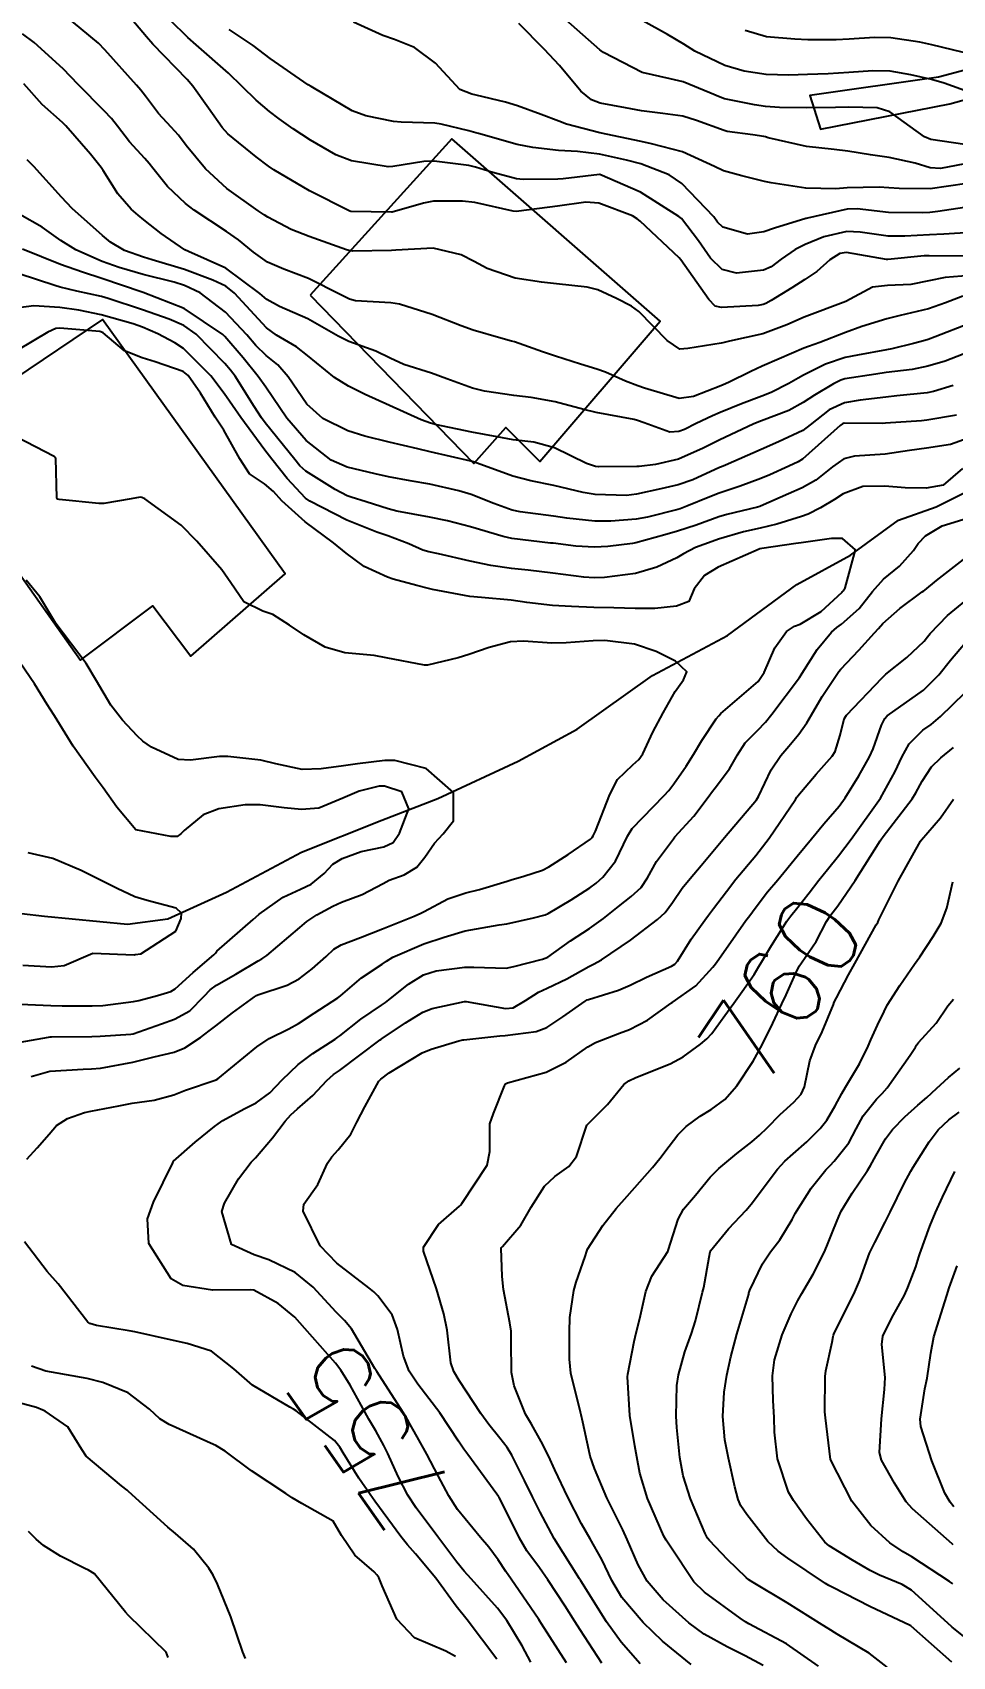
# Model space of a CAD drawing. Header units: metres. Extents: x 318500 to 325275, y 7408834 to 7428799.
# Drawn here: x 322217.8 to 322262.3, y 7422369.7 to 7422448.2 of the extents above; entities that cross this region are included whole.
import ezdxf
from ezdxf.enums import TextEntityAlignment as Align

# ---------------------------------------------------------------- set-up
doc = ezdxf.new("R2010")
doc.units = ezdxf.units.M
doc.header["$MEASUREMENT"] = 0
for name, color, linetype in [('Cotas', 45, 'Continuous'), ('Curvas de Nivel 1m', 11, 'Continuous'), ('Curvas de Nivel 5m', 15, 'Continuous'), ('Edificações', 30, 'Continuous'), ('Hidrografia', 140, 'Continuous'), ('Linha Férrea', 20, 'Continuous'), ('Vias Primárias', 230, 'Continuous'), ('Vias Secundárias', 230, 'Continuous')]:
    doc.layers.add(name, color=color, linetype=linetype)
doc.styles.add('Style-STANDARD', font='STANDARD.shx')

msp = doc.modelspace()

# ---------------------------------------------------------------- linework, layer by layer
at = {"layer": 'Curvas de Nivel 1m', "flags": 128}
for points, elevation in [([(322262.885, 7422437.383), (322261.144, 7422437.407), (322260.899, 7422437.397), (322259.141, 7422437.234), (322259.078, 7422437.234), (322257.145, 7422437.563), (322256.83, 7422437.519), (322256.339, 7422437.212), (322255.704, 7422436.649), (322255.125, 7422436.253), (322254.498, 7422435.857), (322253.506, 7422435.246), (322253.25, 7422435.107), (322253.108, 7422435.053), (322252.864, 7422435.01), (322251.106, 7422434.903), (322250.792, 7422434.97), (322250.482, 7422435.289), (322249.138, 7422437.205), (322249.047, 7422437.311), (322247.157, 7422439.08), (322247.023, 7422439.196), (322246.79, 7422439.336), (322245.169, 7422439.956), (322244.542, 7422439.997), (322243.166, 7422439.812), (322242.797, 7422439.762), (322241.162, 7422439.554), (322241.015, 7422439.56), (322239.168, 7422439.98), (322238.562, 7422440.054), (322237.169, 7422440.042), (322236.678, 7422439.957), (322235.16, 7422439.514), (322235.139, 7422439.512), (322233.16, 7422439.551), (322233.121, 7422439.56), (322231.175, 7422440.549), (322229.435, 7422441.566), (322229.192, 7422441.735), (322228.58, 7422442.198), (322227.215, 7422443.297), (322226.94, 7422443.603), (322226.289, 7422444.55), (322225.522, 7422445.617), (322225.245, 7422445.94), (322223.588, 7422447.645), (322223.275, 7422447.997), (322221.857, 7422449.672)], 763), ([(322263.161, 7422438.535), (322261.852, 7422438.447), (322261.159, 7422438.42), (322259.969, 7422438.351), (322259.158, 7422438.353), (322257.802, 7422438.549), (322257.161, 7422438.583), (322256.048, 7422438.326), (322255.151, 7422437.957), (322254.662, 7422437.718), (322253.981, 7422437.242), (322253.505, 7422436.876), (322253.132, 7422436.715), (322251.825, 7422436.574), (322251.132, 7422436.742), (322250.559, 7422437.289), (322249.98, 7422438.129), (322249.159, 7422439.202), (322249.039, 7422439.311), (322247.177, 7422440.477), (322245.208, 7422441.342), (322245.19, 7422441.343), (322243.437, 7422441.136), (322243.186, 7422441.119), (322241.496, 7422441.096), (322241.186, 7422441.126), (322240.042, 7422441.427), (322239.194, 7422441.691), (322238.872, 7422441.766), (322237.198, 7422441.981), (322236.692, 7422441.973), (322235.193, 7422441.723), (322234.971, 7422441.716), (322233.197, 7422441.993), (322232.441, 7422442.288), (322231.212, 7422443.001), (322230.371, 7422443.553), (322229.697, 7422444.035), (322229.228, 7422444.385), (322228.586, 7422444.932), (322227.911, 7422445.59), (322227.25, 7422446.24), (322225.681, 7422447.616), (322225.275, 7422447.97), (322223.574, 7422449.646)], 764), ([(322263.13, 7422436.452), (322261.91, 7422436.357), (322261.126, 7422436.198), (322260.261, 7422436.02), (322259.122, 7422435.962), (322258.405, 7422435.896), (322257.11, 7422435.2), (322255.102, 7422434.444), (322254.265, 7422434.072), (322253.094, 7422433.637), (322251.493, 7422433.274), (322251.165, 7422433.203), (322251.089, 7422433.188), (322249.47, 7422432.918), (322249.084, 7422432.895), (322248.475, 7422433.316), (322247.104, 7422434.717), (322246.745, 7422434.976), (322246.012, 7422435.346), (322245.116, 7422435.758), (322244.596, 7422435.887), (322243.12, 7422436.053), (322242.386, 7422436.126), (322241.124, 7422436.332), (322239.762, 7422436.799), (322239.135, 7422437.132), (322238.504, 7422437.446), (322237.143, 7422437.768), (322235.338, 7422437.683), (322235.142, 7422437.662), (322233.254, 7422437.632), (322233.141, 7422437.648), (322232.964, 7422437.699), (322231.148, 7422438.345), (322230.28, 7422438.682), (322229.157, 7422439.267), (322228.974, 7422439.389), (322228.683, 7422439.577), (322227.176, 7422440.663), (322226.142, 7422441.61), (322225.207, 7422442.748), (322224.828, 7422443.24), (322224.469, 7422443.631), (322223.87, 7422444.284), (322223.235, 7422445.123), (322223.005, 7422445.421), (322222.802, 7422445.657), (322221.265, 7422447.369), (322220.961, 7422447.683), (322219.291, 7422449.082)], 762), ([(322262.966, 7422440.902), (322261.185, 7422440.647), (322259.69, 7422440.66), (322259.185, 7422440.7), (322258.731, 7422440.723), (322257.185, 7422440.7), (322256.628, 7422440.652), (322255.185, 7422440.68), (322253.499, 7422440.935), (322253.186, 7422440.992), (322252.089, 7422441.267), (322251.378, 7422441.462), (322251.194, 7422441.52), (322250.759, 7422441.724), (322249.207, 7422442.432), (322247.717, 7422442.821), (322247.214, 7422442.93), (322245.22, 7422443.36), (322243.606, 7422443.767), (322243.225, 7422443.914), (322242.38, 7422444.247), (322241.232, 7422444.653), (322240.651, 7422444.836), (322239.237, 7422445.171), (322239.02, 7422445.224), (322238.444, 7422445.452), (322237.259, 7422446.715), (322236.252, 7422447.48), (322235.276, 7422447.859), (322234.72, 7422448.057), (322233.288, 7422448.709)], 766), ([(322263.202, 7422441.916), (322261.687, 7422441.632), (322261.198, 7422441.66), (322260.469, 7422441.889), (322259.205, 7422442.16), (322258.308, 7422442.285), (322257.209, 7422442.465), (322256.541, 7422442.541), (322255.212, 7422442.696), (322253.349, 7422443.117), (322253.219, 7422443.16), (322253.146, 7422443.178), (322252.62, 7422443.259), (322251.369, 7422443.425), (322251.222, 7422443.459), (322249.884, 7422443.957), (322249.228, 7422444.156), (322248.256, 7422444.293), (322247.231, 7422444.415), (322246.454, 7422444.563), (322245.234, 7422444.792), (322244.812, 7422444.943), (322244.301, 7422445.374), (322243.258, 7422446.611), (322242.518, 7422447.398), (322241.289, 7422448.647)], 767), ([(322262.87, 7422442.781), (322261.218, 7422443.032), (322260.923, 7422443.153), (322259.238, 7422444.363), (322258.629, 7422444.568), (322257.234, 7422444.587), (322256.607, 7422444.583), (322255.233, 7422444.569), (322253.905, 7422444.572), (322253.234, 7422444.628), (322252.689, 7422444.713), (322251.237, 7422445.005), (322251.027, 7422445.072), (322250.537, 7422445.291), (322249.248, 7422445.815), (322248.608, 7422445.958), (322247.254, 7422446.276), (322245.393, 7422447.233), (322245.269, 7422447.311), (322245.21, 7422447.361), (322243.295, 7422449.063)], 768), ([(322263.251, 7422445.257), (322261.864, 7422445.749), (322261.258, 7422445.932), (322260.256, 7422446.164), (322259.262, 7422446.335), (322258.426, 7422446.351), (322257.256, 7422446.264), (322256.26, 7422446.21), (322255.254, 7422446.173), (322254.355, 7422446.137), (322253.254, 7422446.169), (322252.187, 7422446.335), (322251.26, 7422446.61), (322249.812, 7422447.302), (322249.275, 7422447.635), (322248.486, 7422448.113), (322247.292, 7422448.768)], 769), ([(322262.78, 7422435.46), (322261.929, 7422435.138), (322261.107, 7422434.837), (322259.746, 7422434.521), (322259.102, 7422434.36), (322257.888, 7422433.979), (322257.095, 7422433.694), (322255.852, 7422433.219), (322255.299, 7422433.015), (322255.086, 7422432.935), (322253.888, 7422432.431), (322253.072, 7422432.064), (322252.513, 7422431.814), (322251.44, 7422431.274), (322251.177, 7422431.159), (322251.058, 7422431.115), (322249.749, 7422430.6), (322249.048, 7422430.507), (322247.372, 7422431.008), (322247.057, 7422431.124), (322246.462, 7422431.339), (322245.487, 7422431.774), (322245.066, 7422431.922), (322244.273, 7422432.163), (322243.072, 7422432.551), (322242.446, 7422432.762), (322241.078, 7422433.241), (322240.947, 7422433.28), (322240.418, 7422433.42), (322239.086, 7422433.809), (322238.508, 7422434.026), (322237.097, 7422434.575), (322235.524, 7422435.064), (322235.105, 7422435.134), (322233.386, 7422435.236), (322233.107, 7422435.304), (322232.677, 7422435.524), (322231.122, 7422436.315), (322229.924, 7422436.762), (322229.133, 7422437.095), (322228.455, 7422437.58), (322227.734, 7422438.18), (322227.15, 7422438.579), (322225.589, 7422439.616), (322225.165, 7422439.941), (322224.297, 7422440.754), (322223.588, 7422441.644), (322223.416, 7422441.87), (322223.197, 7422442.106), (322222.458, 7422442.911), (322221.874, 7422443.67), (322221.587, 7422444.038), (322221.227, 7422444.422), (322219.984, 7422445.693), (322219.251, 7422446.448), (322217.847, 7422447.721), (322217.276, 7422448.138)], 761), ([(322263.085, 7422432.754), (322261.91, 7422432.305), (322261.074, 7422432.062), (322260.315, 7422431.913), (322259.069, 7422431.755), (322258.562, 7422431.683), (322257.064, 7422431.448), (322256.875, 7422431.391), (322256.519, 7422431.208), (322255.599, 7422430.674), (322255.046, 7422430.305), (322254.354, 7422429.923), (322253.033, 7422429.427), (322252.903, 7422429.381), (322252.627, 7422429.256), (322251.022, 7422428.501), (322250.21, 7422428.096), (322249.013, 7422427.573), (322247.913, 7422427.316), (322247.121, 7422427.216), (322247.008, 7422427.211), (322245.172, 7422427.193), (322245.008, 7422427.215), (322244.571, 7422427.364), (322243.017, 7422428.125), (322242.02, 7422428.395), (322241.021, 7422428.511), (322240.243, 7422428.643), (322239.024, 7422428.874), (322237.243, 7422429.243), (322237.028, 7422429.304), (322236.576, 7422429.467), (322235.04, 7422430.161), (322233.854, 7422430.702), (322233.054, 7422431.098), (322232.38, 7422431.527), (322231.07, 7422432.579), (322230.531, 7422433.004), (322229.577, 7422433.563), (322229.085, 7422433.921), (322227.532, 7422435.594), (322227.115, 7422435.933), (322226.498, 7422436.228), (322225.127, 7422436.748), (322223.558, 7422437.219), (322223.135, 7422437.332), (322222.211, 7422437.664), (322221.536, 7422438.066), (322221.147, 7422438.385), (322219.692, 7422439.695), (322219.168, 7422440.243), (322217.831, 7422441.72), (322217.517, 7422442.047)], 759), ([(322262.31, 7422431.131), (322261.356, 7422430.845), (322261.055, 7422430.786), (322259.584, 7422430.633), (322259.051, 7422430.573), (322257.812, 7422430.425), (322257.046, 7422430.295), (322256.299, 7422429.953), (322255.395, 7422429.225), (322255.027, 7422428.962), (322253.856, 7422428.407), (322253.018, 7422428.039), (322251.291, 7422427.276), (322251.091, 7422427.197), (322251.008, 7422427.161), (322249.716, 7422426.576), (322248.995, 7422426.328), (322248.168, 7422426.137), (322246.988, 7422425.876), (322246.507, 7422425.817), (322244.987, 7422425.858), (322244.399, 7422425.955), (322242.994, 7422426.293), (322241.869, 7422426.524), (322241, 7422426.751), (322239.096, 7422427.439), (322239.034, 7422427.464), (322239.01, 7422427.468), (322238.974, 7422427.477), (322237.007, 7422427.928), (322236.407, 7422428.071), (322235.014, 7422428.397), (322233.848, 7422428.677), (322233.021, 7422428.941), (322231.813, 7422429.532), (322231.04, 7422430.233), (322230.142, 7422431.554), (322229.638, 7422432.133), (322229.07, 7422432.587), (322228.568, 7422433.071), (322228.132, 7422433.584), (322227.096, 7422434.677), (322225.871, 7422435.612), (322225.115, 7422435.971), (322224.614, 7422436.131), (322223.123, 7422436.505), (322221.954, 7422436.842), (322221.132, 7422437.126), (322219.856, 7422437.693), (322219.144, 7422438.145), (322218.228, 7422438.791), (322217.157, 7422439.403)], 758), ([(322262.464, 7422429.704), (322261.035, 7422429.451), (322260.767, 7422429.419), (322259.032, 7422429.305), (322258.903, 7422429.301), (322257.032, 7422429.314), (322256.945, 7422429.287), (322256.843, 7422429.203), (322255.013, 7422427.577), (322254.802, 7422427.442), (322254.357, 7422427.237), (322253.429, 7422426.821), (322253.001, 7422426.638), (322252, 7422426.26), (322250.99, 7422425.921), (322250.527, 7422425.744), (322249.424, 7422425.296), (322249.102, 7422425.175), (322248.978, 7422425.135), (322247.523, 7422424.771), (322246.97, 7422424.672), (322245.745, 7422424.572), (322244.968, 7422424.575), (322243.62, 7422424.724), (322242.972, 7422424.818), (322241.353, 7422425.025), (322240.975, 7422425.104), (322240.091, 7422425.423), (322238.986, 7422425.857), (322238.391, 7422426.041), (322236.989, 7422426.354), (322236.041, 7422426.525), (322234.992, 7422426.724), (322234.352, 7422426.858), (322232.997, 7422427.176), (322232.222, 7422427.528), (322231.014, 7422428.472), (322230.077, 7422429.554), (322229.052, 7422431.059), (322228.688, 7422431.576), (322227.958, 7422432.476), (322227.079, 7422433.503), (322226.979, 7422433.601), (322225.098, 7422434.851), (322223.123, 7422435.637), (322223.08, 7422435.65), (322221.119, 7422436.308), (322220.192, 7422436.621), (322219.129, 7422436.984), (322217.288, 7422437.728)], 757), ([(322263.025, 7422428.59), (322262.177, 7422428.288), (322261.02, 7422428.105), (322260.188, 7422427.989), (322259.016, 7422427.82), (322257.533, 7422427.71), (322257.014, 7422427.59), (322256.463, 7422427.208), (322255.658, 7422426.563), (322254.994, 7422426.178), (322254.339, 7422425.888), (322252.981, 7422425.292), (322252.951, 7422425.279), (322252.842, 7422425.252), (322251.353, 7422424.896), (322250.973, 7422424.784), (322249.87, 7422424.387), (322248.962, 7422424.085), (322248.356, 7422423.912), (322246.953, 7422423.527), (322246.787, 7422423.498), (322245.596, 7422423.35), (322244.949, 7422423.308), (322244.058, 7422423.369), (322242.952, 7422423.501), (322242.82, 7422423.514), (322240.955, 7422423.741), (322240.539, 7422423.834), (322238.963, 7422424.3), (322237.837, 7422424.582), (322236.969, 7422424.759), (322235.4, 7422425.057), (322234.975, 7422425.167), (322233.908, 7422425.506), (322233.191, 7422425.726), (322232.983, 7422425.803), (322232.413, 7422426.098), (322230.994, 7422426.983), (322230.701, 7422427.249), (322230.454, 7422427.548), (322229.026, 7422429.333), (322228.853, 7422429.573), (322228.495, 7422430.121), (322227.565, 7422431.592), (322227.347, 7422431.88), (322227.066, 7422432.197), (322225.678, 7422433.614), (322225.086, 7422434.04), (322224.375, 7422434.346), (322223.097, 7422434.787), (322221.435, 7422435.346), (322221.106, 7422435.434), (322219.907, 7422435.692), (322219.113, 7422435.888), (322218.855, 7422435.963), (322217.122, 7422436.532)], 756), ([(322217.494, 7422393.716), (322217.997, 7422394.27), (322218.568, 7422394.922), (322218.928, 7422395.344), (322219.465, 7422395.691), (322220.287, 7422395.98), (322220.585, 7422396.044), (322221.948, 7422396.302), (322222.592, 7422396.422), (322223.652, 7422396.576), (322224.598, 7422396.827), (322225.169, 7422397.047), (322226.609, 7422397.541), (322226.652, 7422397.557), (322226.74, 7422397.598), (322228.626, 7422399.149), (322229.223, 7422399.561), (322230.164, 7422400.02), (322230.641, 7422400.272), (322231.401, 7422400.78), (322232.534, 7422401.521), (322232.607, 7422401.574), (322232.662, 7422401.622), (322233.689, 7422402.49), (322234.685, 7422403.149), (322234.887, 7422403.287), (322235.205, 7422403.482), (322236.697, 7422404.131), (322237.688, 7422404.462), (322238.703, 7422404.76), (322240.344, 7422405.053), (322240.707, 7422405.101), (322242, 7422405.391), (322242.562, 7422405.533), (322242.713, 7422405.595), (322243.826, 7422406.266), (322244.732, 7422406.837), (322245.033, 7422407.058), (322245.365, 7422407.351), (322245.972, 7422408.122), (322246.546, 7422409.333), (322246.774, 7422409.709), (322248.32, 7422411.307), (322248.551, 7422411.546), (322248.798, 7422411.864), (322249.384, 7422412.722), (322249.745, 7422413.291), (322250.153, 7422413.964), (322250.846, 7422415.01), (322250.962, 7422415.164), (322251.069, 7422415.277), (322252.866, 7422416.816), (322253.159, 7422417.246), (322253.685, 7422418.442), (322254.235, 7422419.23), (322254.637, 7422419.491), (322254.906, 7422419.597), (322255.924, 7422420.2), (322256.929, 7422421.145), (322256.954, 7422421.175), (322256.977, 7422421.199), (322257.085, 7422421.351), (322257.574, 7422423.191), (322256.958, 7422423.741), (322256.426, 7422423.74), (322254.954, 7422423.519), (322254.693, 7422423.485), (322253.056, 7422423.248), (322252.95, 7422423.232), (322252.918, 7422423.218), (322250.941, 7422422.341), (322250.274, 7422421.949), (322249.778, 7422421.292), (322249.523, 7422420.692), (322248.917, 7422420.459), (322247.88, 7422420.351), (322246.915, 7422420.344), (322245.884, 7422420.377), (322244.916, 7422420.398), (322243.836, 7422420.451), (322242.917, 7422420.497), (322241.682, 7422420.635), (322240.92, 7422420.745), (322239.48, 7422420.873), (322238.922, 7422420.929), (322237.112, 7422421.274), (322236.928, 7422421.319), (322236.352, 7422421.469), (322235.221, 7422421.774), (322234.934, 7422421.868), (322233.813, 7422422.381), (322232.945, 7422423.022), (322232.327, 7422423.526), (322230.965, 7422424.541), (322229.829, 7422425.557), (322229.426, 7422426.005), (322228.988, 7422426.375), (322228.268, 7422426.856), (322227.804, 7422427.588), (322227.021, 7422428.98), (322226.603, 7422429.604), (322225.892, 7422430.766), (322225.302, 7422431.618), (322225.062, 7422431.805), (322223.703, 7422432.277), (322223.068, 7422432.479), (322222.224, 7422432.815), (322221.19, 7422433.678), (322221.081, 7422433.728), (322221.022, 7422433.739), (322219.083, 7422433.907), (322218.889, 7422433.897), (322218.502, 7422433.709), (322217.071, 7422432.866)], 754), ([(322217.704, 7422397.714), (322218.613, 7422397.979), (322220.224, 7422398.074), (322220.614, 7422398.079), (322221.058, 7422398.117), (322222.618, 7422398.401), (322223.648, 7422398.662), (322224.623, 7422398.894), (322225.142, 7422399.097), (322225.898, 7422399.607), (322226.32, 7422399.918), (322226.638, 7422400.16), (322227.449, 7422400.787), (322228.505, 7422401.572), (322228.6, 7422401.632), (322228.661, 7422401.658), (322230.092, 7422402.125), (322230.673, 7422402.436), (322231.292, 7422402.923), (322231.97, 7422403.527), (322232.35, 7422403.867), (322232.696, 7422404.077), (322233.628, 7422404.435), (322234.704, 7422404.853), (322236.223, 7422405.467), (322236.56, 7422405.615), (322236.714, 7422405.699), (322237.86, 7422406.311), (322238.727, 7422406.604), (322239.395, 7422406.765), (322240.736, 7422407.168), (322240.92, 7422407.224), (322241.53, 7422407.398), (322242.432, 7422407.697), (322242.747, 7422407.851), (322243.673, 7422408.454), (322244.768, 7422409.2), (322244.845, 7422409.282), (322244.89, 7422409.358), (322244.996, 7422409.58), (322245.696, 7422411.346), (322246.064, 7422412.078), (322246.812, 7422412.785), (322247.102, 7422413.039), (322247.295, 7422413.323), (322247.782, 7422414.37), (322248.28, 7422415.309), (322248.86, 7422416.331), (322249.267, 7422416.895), (322249.424, 7422417.294), (322248.878, 7422417.809), (322247.934, 7422418.265), (322246.889, 7422418.627), (322245.45, 7422418.794), (322244.891, 7422418.785), (322243.576, 7422418.687), (322242.889, 7422418.666), (322241.523, 7422418.768), (322240.89, 7422418.738), (322239.852, 7422418.459), (322238.88, 7422418.126), (322238.363, 7422417.96), (322236.872, 7422417.609), (322236.731, 7422417.604), (322234.877, 7422417.958), (322234.295, 7422418.082), (322232.88, 7422418.21), (322231.928, 7422418.485), (322230.893, 7422419.068), (322230.201, 7422419.55), (322229.401, 7422420.058), (322228.907, 7422420.227), (322227.998, 7422420.67), (322227.362, 7422421.593), (322226.929, 7422422.211), (322225.715, 7422423.612), (322224.961, 7422424.381), (322223.198, 7422425.647), (322223.055, 7422425.723), (322222.981, 7422425.729), (322222.542, 7422425.657), (322221.226, 7422425.426), (322220.976, 7422425.431), (322219.06, 7422425.618), (322218.979, 7422425.643), (322218.948, 7422425.7), (322218.896, 7422427.598), (322218.822, 7422427.703), (322217.014, 7422428.634)], 753), ([(322243.592, 7422369.366), (322242.395, 7422371.241), (322242.309, 7422371.38), (322242.261, 7422371.456), (322240.92, 7422373.401), (322240.664, 7422373.775), (322240.299, 7422374.346), (322239.843, 7422374.955), (322239.434, 7422375.423), (322238.33, 7422376.781), (322237.901, 7422377.444), (322237.395, 7422378.409), (322236.851, 7422379.455), (322236.378, 7422380.292), (322235.956, 7422381.037), (322235.7, 7422381.47), (322234.419, 7422383.442), (322234.385, 7422383.491), (322234.324, 7422383.589), (322233.194, 7422385.509), (322232.86, 7422385.919), (322232.458, 7422386.324), (322231.345, 7422387.531), (322230.48, 7422388.234), (322229.194, 7422388.854), (322228.493, 7422389.089), (322227.394, 7422389.587), (322226.924, 7422391.194), (322227.048, 7422391.592), (322227.731, 7422392.771), (322228.344, 7422393.573), (322228.446, 7422393.677), (322228.553, 7422393.778), (322229.38, 7422394.745), (322229.991, 7422395.549), (322230.269, 7422395.86), (322230.589, 7422396.148), (322231.336, 7422396.795), (322232.002, 7422397.526), (322232.33, 7422397.806), (322232.615, 7422398.004), (322234.586, 7422399.491), (322234.612, 7422399.509), (322234.63, 7422399.523), (322235.808, 7422400.307), (322236.65, 7422400.826), (322237.105, 7422401.004), (322238.659, 7422401.344), (322238.754, 7422401.343), (322240.654, 7422401.001), (322241.019, 7422401.04), (322241.618, 7422401.396), (322242.251, 7422401.801), (322242.669, 7422401.988), (322243.611, 7422402.435), (322244.685, 7422403.036), (322244.901, 7422403.143), (322245.293, 7422403.351), (322246.7, 7422404.305), (322248.01, 7422405.31), (322248.367, 7422405.653), (322248.722, 7422406.127), (322249.203, 7422406.825), (322249.579, 7422407.292), (322250.114, 7422407.922), (322250.761, 7422408.691), (322251.251, 7422409.273), (322252.788, 7422411.097), (322252.883, 7422411.249), (322253.504, 7422412.545), (322253.968, 7422413.233), (322254.358, 7422413.696), (322254.836, 7422414.278), (322255.233, 7422414.827), (322255.447, 7422415.214), (322255.972, 7422416.095), (322256.71, 7422417.202), (322256.777, 7422417.295), (322256.873, 7422417.415), (322257.734, 7422418.34), (322258.498, 7422419.176), (322258.688, 7422419.389), (322258.907, 7422419.624), (322259.732, 7422420.347), (322260.811, 7422421.151), (322260.88, 7422421.201), (322260.931, 7422421.242), (322261.496, 7422421.702), (322262.947, 7422422.835)], 756), ([(322216.625, 7422399.272), (322218.545, 7422399.617), (322218.629, 7422399.632), (322218.69, 7422399.639), (322220.63, 7422399.657), (322221.035, 7422399.674), (322222.521, 7422399.762), (322222.632, 7422399.787), (322224.006, 7422400.263), (322224.643, 7422400.481), (322225.371, 7422400.891), (322226.076, 7422401.606), (322226.359, 7422401.908), (322226.668, 7422402.132), (322227.598, 7422402.664), (322228.686, 7422403.304), (322228.854, 7422403.401), (322229.102, 7422403.564), (322230.704, 7422404.927), (322231.038, 7422405.206), (322231.529, 7422405.532), (322232.29, 7422405.951), (322232.719, 7422406.139), (322233.714, 7422406.516), (322234.734, 7422407.057), (322235.014, 7422407.208), (322235.75, 7422407.475), (322236.366, 7422407.846), (322236.753, 7422408.315), (322237.214, 7422409.005), (322237.632, 7422409.451), (322238.136, 7422410.087), (322238.138, 7422411.447), (322236.807, 7422412.614), (322235.299, 7422412.997), (322234.813, 7422413), (322233.482, 7422412.838), (322232.808, 7422412.741), (322231.734, 7422412.602), (322230.805, 7422412.558), (322229.537, 7422412.831), (322228.812, 7422413.013), (322227.222, 7422413.186), (322226.814, 7422413.184), (322225.407, 7422413.018), (322224.811, 7422413.04), (322223.525, 7422413.639), (322223.109, 7422413.932), (322222.825, 7422414.192), (322222.117, 7422414.945), (322221.55, 7422415.669), (322220.857, 7422416.843), (322220.356, 7422417.685), (322218.899, 7422419.618), (322218.848, 7422419.701), (322218.117, 7422420.917), (322217.458, 7422421.722)], 752), ([(322245.302, 7422369.344), (322244.254, 7422370.962), (322244.002, 7422371.363), (322243.541, 7422372.098), (322242.704, 7422373.376), (322242.296, 7422373.947), (322241.689, 7422374.774), (322241.319, 7422375.395), (322240.339, 7422377.365), (322240.316, 7422377.41), (322240.236, 7422377.517), (322238.829, 7422379.433), (322238.635, 7422379.698), (322238.376, 7422380.085), (322237.47, 7422381.449), (322236.411, 7422382.83), (322235.996, 7422383.466), (322235.715, 7422384.187), (322235.422, 7422385.475), (322235.168, 7422386.19), (322234.466, 7422387.113), (322234.275, 7422387.3), (322234.035, 7422387.497), (322232.488, 7422388.687), (322231.687, 7422389.528), (322230.863, 7422391.198), (322230.886, 7422391.536), (322231.57, 7422392.499), (322232.033, 7422393.525), (322232.24, 7422393.838), (322232.56, 7422394.163), (322233.161, 7422394.921), (322233.462, 7422395.507), (322233.841, 7422396.251), (322234.519, 7422397.491), (322234.611, 7422397.589), (322235.027, 7422397.896), (322236.624, 7422398.865), (322237.048, 7422399.034), (322238.393, 7422399.442), (322238.583, 7422399.488), (322238.631, 7422399.495), (322240.367, 7422399.682), (322240.634, 7422399.694), (322242.134, 7422399.891), (322242.641, 7422400.092), (322243.42, 7422400.601), (322244.501, 7422401.362), (322244.599, 7422401.422), (322244.661, 7422401.447), (322246.121, 7422401.885), (322246.672, 7422402.125), (322247.47, 7422402.527), (322248.686, 7422403.049), (322248.84, 7422403.146), (322248.966, 7422403.297), (322249.63, 7422404.362), (322250.292, 7422405.284), (322250.474, 7422405.522), (322250.718, 7422405.837), (322251.333, 7422406.669), (322251.795, 7422407.264), (322252.757, 7422408.406), (322253.411, 7422409.24), (322254.683, 7422411.115), (322254.747, 7422411.221), (322254.765, 7422411.246), (322254.791, 7422411.286), (322255.677, 7422412.341), (322256.451, 7422413.204), (322256.592, 7422413.434), (322256.835, 7422414.229), (322257.038, 7422415.006), (322257.15, 7422415.196), (322258.868, 7422417.002), (322259.054, 7422417.168), (322260.065, 7422417.975), (322260.894, 7422418.774), (322261.059, 7422418.986), (322261.188, 7422419.146), (322262.034, 7422420.013), (322262.924, 7422420.734)], 757), ([(322247.165, 7422369.316), (322246.245, 7422370.361), (322245.535, 7422371.341), (322244.29, 7422373.332), (322244.275, 7422373.36), (322244.233, 7422373.418), (322243.01, 7422375.373), (322242.329, 7422376.642), (322241.963, 7422377.386), (322241.57, 7422378.173), (322240.953, 7422379.401), (322240.736, 7422379.767), (322240.378, 7422380.23), (322239.847, 7422380.881), (322239.463, 7422381.424), (322238.414, 7422383.018), (322238.152, 7422383.443), (322238.009, 7422383.861), (322237.829, 7422385.446), (322237.671, 7422386.235), (322237.305, 7422387.452), (322236.689, 7422389.266), (322236.69, 7422389.458), (322237.407, 7422390.561), (322238.42, 7422391.441), (322238.478, 7422391.493), (322238.531, 7422391.573), (322239.757, 7422393.422), (322239.888, 7422394.092), (322239.897, 7422395.42), (322240.072, 7422395.933), (322240.608, 7422397.272), (322240.655, 7422397.364), (322240.74, 7422397.408), (322242.615, 7422397.928), (322243.58, 7422398.411), (322244.628, 7422399.145), (322245.005, 7422399.354), (322246.168, 7422399.806), (322246.64, 7422399.993), (322247.519, 7422400.445), (322248.66, 7422401.267), (322248.676, 7422401.284), (322248.704, 7422401.3), (322249.859, 7422402.101), (322250.686, 7422403.007), (322250.804, 7422403.162), (322250.888, 7422403.277), (322251.3, 7422403.875), (322252.281, 7422405.256), (322252.462, 7422405.506), (322252.719, 7422405.857), (322253.331, 7422406.641), (322253.821, 7422407.234), (322254.757, 7422408.365), (322255.142, 7422408.839), (322255.447, 7422409.213), (322256.047, 7422409.937), (322256.786, 7422410.791), (322257.083, 7422411.196), (322257.738, 7422412.254), (322258.263, 7422413.178), (322258.434, 7422413.568), (322258.843, 7422414.699), (322258.992, 7422415.024), (322259.119, 7422415.166), (322260.863, 7422416.399), (322261.616, 7422417.139), (322262.168, 7422417.843), (322262.894, 7422418.705)], 758), ([(322217.165, 7422401.209), (322218.652, 7422401.157), (322219.207, 7422401.139), (322220.652, 7422401.127), (322221.173, 7422401.151), (322222.655, 7422401.337), (322222.911, 7422401.392), (322223.81, 7422401.633), (322224.459, 7422401.827), (322224.665, 7422401.959), (322225.54, 7422402.748), (322226.544, 7422403.601), (322226.616, 7422403.676), (322226.692, 7422403.77), (322228.441, 7422405.307), (322228.71, 7422405.545), (322228.735, 7422405.57), (322229.889, 7422406.386), (322230.728, 7422406.773), (322231.25, 7422407.017), (322231.884, 7422407.529), (322232.291, 7422407.98), (322232.751, 7422408.266), (322233.662, 7422408.601), (322234.76, 7422408.817), (322235.219, 7422409.027), (322235.529, 7422409.479), (322235.973, 7422410.663), (322235.64, 7422411.477), (322234.794, 7422411.75), (322234.538, 7422411.75), (322233.563, 7422411.508), (322232.787, 7422411.183), (322231.62, 7422410.694), (322230.781, 7422410.625), (322229.94, 7422410.711), (322228.783, 7422410.855), (322228.049, 7422410.847), (322226.781, 7422410.66), (322226.022, 7422410.363), (322225.112, 7422409.617), (322224.94, 7422409.446), (322224.766, 7422409.328), (322224.461, 7422409.32), (322222.77, 7422409.65), (322221.852, 7422410.735), (322221.19, 7422411.674), (322220.798, 7422412.19), (322219.741, 7422413.691), (322218.835, 7422415.152), (322218.616, 7422415.481), (322218.472, 7422415.706), (322217.865, 7422416.705), (322217.167, 7422417.726)], 751), ([(322249.627, 7422369.286), (322248.247, 7422370.414), (322247.314, 7422371.314), (322246.278, 7422372.52), (322245.789, 7422373.338), (322245.305, 7422374.35), (322244.751, 7422375.353), (322244.321, 7422376.088), (322243.661, 7422377.367), (322243.036, 7422378.697), (322242.729, 7422379.376), (322242.377, 7422380.071), (322241.9, 7422380.902), (322241.622, 7422381.392), (322241.061, 7422382.749), (322240.939, 7422383.402), (322240.929, 7422384.916), (322240.917, 7422385.403), (322240.856, 7422385.806), (322240.547, 7422387.409), (322240.48, 7422388.043), (322240.447, 7422389.411), (322240.462, 7422389.449), (322240.501, 7422389.491), (322241.385, 7422390.529), (322241.888, 7422391.39), (322242.54, 7422392.419), (322243.035, 7422392.885), (322243.717, 7422393.368), (322244.079, 7422393.843), (322244.58, 7422395.36), (322245.58, 7422396.36), (322246.377, 7422397.333), (322246.612, 7422397.505), (322246.955, 7422397.666), (322248.62, 7422398.336), (322249.251, 7422398.666), (322250.086, 7422399.285), (322250.383, 7422399.534), (322250.638, 7422399.798), (322251.261, 7422400.661), (322251.688, 7422401.265), (322252.103, 7422401.824), (322252.681, 7422402.651), (322252.905, 7422403.028), (322253.029, 7422403.245), (322253.515, 7422404.054), (322254.253, 7422405.227), (322254.446, 7422405.492), (322254.719, 7422405.823), (322255.342, 7422406.603), (322255.805, 7422407.209), (322256.222, 7422407.731), (322256.758, 7422408.38), (322257.367, 7422409.191), (322258.79, 7422411.17), (322259.507, 7422412.462), (322259.817, 7422413.155), (322260.173, 7422413.806), (322260.84, 7422414.461), (322261.234, 7422414.746), (322261.694, 7422415.132), (322262.862, 7422416.278)], 759), ([(322255.796, 7422369.204), (322254.246, 7422370.279), (322252.427, 7422371.247), (322252.261, 7422371.344), (322251.998, 7422371.519), (322250.282, 7422372.773), (322249.759, 7422373.285), (322248.608, 7422374.996), (322248.419, 7422375.299), (322248.313, 7422375.489), (322247.516, 7422377.312), (322247.147, 7422378.53), (322247.005, 7422379.32), (322246.911, 7422379.857), (322246.656, 7422381.326), (322246.558, 7422383.187), (322246.574, 7422383.328), (322246.868, 7422384.899), (322246.973, 7422385.322), (322247.146, 7422386.008), (322247.439, 7422387.315), (322247.732, 7422388.061), (322248.499, 7422389.248), (322248.516, 7422389.283), (322248.523, 7422389.3), (322248.998, 7422390.82), (322249.266, 7422391.293), (322249.84, 7422391.984), (322250.546, 7422392.84), (322250.967, 7422393.274), (322251.835, 7422393.987), (322252.57, 7422394.553), (322252.943, 7422394.876), (322253.307, 7422395.239), (322253.936, 7422395.883), (322254.599, 7422396.472), (322254.956, 7422396.865), (322255.106, 7422397.215), (322255.366, 7422398.47), (322255.645, 7422399.21), (322255.971, 7422399.875), (322256.511, 7422401.201), (322256.556, 7422401.306), (322256.665, 7422401.517), (322257.242, 7422402.632), (322257.551, 7422403.187), (322258.584, 7422405.047), (322258.653, 7422405.171), (322258.712, 7422405.289), (322259.638, 7422407.157), (322260.719, 7422409.091), (322260.751, 7422409.14), (322260.77, 7422409.164), (322261.694, 7422410.218), (322262.315, 7422411.125)], 761), ([(322259.117, 7422369.157), (322258.24, 7422369.83), (322256.695, 7422370.751), (322256.257, 7422371.014), (322255.967, 7422371.203), (322254.276, 7422372.269), (322252.63, 7422373.245), (322252.423, 7422373.38), (322252.292, 7422373.491), (322251.39, 7422374.353), (322250.513, 7422375.277), (322250.428, 7422375.395), (322250.315, 7422375.613), (322249.593, 7422377.287), (322249.245, 7422378.402), (322249.085, 7422379.293), (322248.931, 7422380.748), (322248.898, 7422381.295), (322248.937, 7422382.77), (322249.017, 7422383.294), (322249.331, 7422384.397), (322249.645, 7422385.288), (322249.837, 7422385.906), (322250.183, 7422387.283), (322250.237, 7422387.519), (322250.495, 7422388.977), (322250.544, 7422389.235), (322250.563, 7422389.279), (322251.44, 7422390.343), (322252.285, 7422391.254), (322252.533, 7422391.543), (322253.806, 7422393.231), (322254.159, 7422393.623), (322254.561, 7422393.979), (322255.222, 7422394.562), (322255.877, 7422395.207), (322256.191, 7422395.599), (322256.596, 7422396.298), (322256.914, 7422396.887), (322257.099, 7422397.193), (322257.774, 7422398.335), (322258.188, 7422399.177), (322258.326, 7422399.483), (322258.645, 7422400.197), (322258.961, 7422400.86), (322259.12, 7422401.163), (322259.718, 7422402.11), (322260.439, 7422403.144), (322260.694, 7422403.51), (322261.343, 7422404.494), (322261.723, 7422405.13), (322261.992, 7422405.856), (322262.289, 7422407.125)], 762), ([(322262.234, 7422369.4), (322260.281, 7422371.14), (322260.26, 7422371.155), (322260.228, 7422371.173), (322258.274, 7422372.09), (322256.48, 7422373.005), (322256.289, 7422373.105), (322256.131, 7422373.202), (322254.302, 7422374.417), (322253.836, 7422374.757), (322253.345, 7422375.234), (322252.329, 7422376.526), (322252.036, 7422376.955), (322251.898, 7422377.257), (322251.744, 7422377.865), (322251.438, 7422379.264), (322251.263, 7422380.151), (322251.163, 7422381.268), (322251.233, 7422382.442), (322251.359, 7422383.266), (322251.545, 7422384.151), (322251.833, 7422385.259), (322252.413, 7422387.195), (322252.426, 7422387.251), (322252.436, 7422387.285), (322252.472, 7422387.382), (322253.074, 7422388.659), (322253.469, 7422389.235), (322253.921, 7422389.817), (322254.524, 7422390.804), (322254.663, 7422391.084), (322254.737, 7422391.218), (322255.443, 7422392.309), (322256.146, 7422393.204), (322256.347, 7422393.408), (322256.556, 7422393.624), (322257.25, 7422394.51), (322257.613, 7422395.185), (322257.956, 7422395.813), (322258.602, 7422396.623), (322258.875, 7422396.897), (322259.119, 7422397.162), (322260.228, 7422398.748), (322260.482, 7422399.142), (322260.537, 7422399.236), (322260.633, 7422399.367), (322261.481, 7422400.299), (322262.052, 7422401.126), (322262.327, 7422401.462)], 763), ([(322263.35, 7422370.207), (322262.26, 7422371.088), (322262.225, 7422371.12), (322260.286, 7422372.872), (322259.834, 7422373.147), (322258.734, 7422373.603), (322258.297, 7422373.823), (322257.442, 7422374.323), (322256.308, 7422375.019), (322256.095, 7422375.202), (322255.209, 7422376.329), (322254.574, 7422377.218), (322254.346, 7422377.611), (322253.807, 7422379.228), (322253.666, 7422380.514), (322253.644, 7422381.231), (322253.592, 7422382.043), (322253.558, 7422383.233), (322253.657, 7422384.007), (322254.032, 7422385.226), (322254.46, 7422386.234), (322254.797, 7422386.887), (322254.99, 7422387.215), (322255.54, 7422388.153), (322256.063, 7422389.204), (322256.196, 7422389.511), (322256.517, 7422390.316), (322256.774, 7422390.949), (322256.891, 7422391.195), (322257.424, 7422392.071), (322258.161, 7422393.176), (322258.31, 7422393.417), (322258.561, 7422393.877), (322259.036, 7422394.7), (322259.376, 7422395.158), (322259.97, 7422395.769), (322260.598, 7422396.337), (322261.034, 7422396.705), (322261.504, 7422397.131), (322262.074, 7422397.667), (322262.62, 7422398.121)], 764), ([(322262.31, 7422375.07), (322262.255, 7422375.121), (322260.335, 7422376.813), (322260.036, 7422377.145), (322259.465, 7422378.042), (322258.832, 7422379.163), (322258.748, 7422379.539), (322258.833, 7422381.163), (322258.991, 7422382.582), (322259.008, 7422383.161), (322258.85, 7422384.758), (322258.903, 7422385.163), (322259.344, 7422386.041), (322259.943, 7422387.148), (322260.107, 7422387.514), (322260.491, 7422388.514), (322260.649, 7422388.988), (322260.699, 7422389.138), (322261.177, 7422390.477), (322261.449, 7422391.131), (322261.792, 7422391.873), (322262.389, 7422393.122)], 766), ([(322240.232, 7422369.532), (322238.79, 7422371.432), (322238.27, 7422372.097), (322237.271, 7422373.45), (322236.302, 7422374.637), (322235.902, 7422375.062), (322235.59, 7422375.471), (322234.335, 7422377.18), (322234.1, 7422377.494), (322233.562, 7422378.292), (322232.804, 7422379.513), (322232.64, 7422379.783), (322232.376, 7422380.111), (322230.522, 7422381.539), (322230.391, 7422381.629), (322230.21, 7422381.725), (322228.408, 7422382.782), (322227.503, 7422383.584), (322226.432, 7422384.428), (322225.248, 7422384.802), (322224.44, 7422384.981), (322222.717, 7422385.375), (322222.447, 7422385.418), (322220.865, 7422385.674), (322220.54, 7422385.767), (322220.452, 7422385.837), (322219.006, 7422387.695), (322218.479, 7422388.282), (322217.385, 7422389.717)], 754), ([(322262.337, 7422376.909), (322262.159, 7422377.122), (322261.907, 7422377.564), (322261.268, 7422379.131), (322260.737, 7422380.785), (322260.707, 7422381.137), (322260.942, 7422382.605), (322261.054, 7422383.134), (322261.232, 7422384.339), (322261.376, 7422385.131), (322261.634, 7422385.952), (322262.002, 7422387.125), (322262.11, 7422387.489), (322262.492, 7422388.563)], 767), ([(322238.233, 7422369.664), (322237.755, 7422369.927), (322236.247, 7422370.573), (322235.388, 7422371.473), (322234.685, 7422373.083), (322234.516, 7422373.487), (322234.423, 7422373.62), (322234.293, 7422373.763), (322233.359, 7422374.562), (322232.722, 7422375.514), (322232.32, 7422376.21), (322230.802, 7422377.067), (322230.337, 7422377.334), (322230.02, 7422377.545), (322228.356, 7422378.638), (322227.085, 7422379.589), (322226.641, 7422379.865), (322226.374, 7422379.987), (322225.697, 7422380.287), (322224.383, 7422380.883), (322223.923, 7422381.165), (322223.426, 7422381.634), (322222.401, 7422382.413), (322221.165, 7422382.912), (322220.412, 7422383.114), (322218.693, 7422383.42), (322218.417, 7422383.473), (322217.727, 7422383.71)], 753), ([(322228.075, 7422369.572), (322227.94, 7422369.868), (322227.358, 7422371.579), (322226.709, 7422373.168), (322226.504, 7422373.597), (322226.426, 7422373.733), (322226.293, 7422373.935), (322225.549, 7422374.854), (322224.682, 7422375.616), (322224.315, 7422375.921), (322222.409, 7422377.649), (322222.341, 7422377.709), (322222.073, 7422377.924), (322220.365, 7422379.356), (322220.153, 7422379.673), (322219.469, 7422380.778), (322218.388, 7422381.528), (322218.273, 7422381.586), (322217.955, 7422381.707), (322216.396, 7422382.126)], 752), ([(322224.326, 7422369.619), (322224.234, 7422369.873), (322222.417, 7422371.648), (322222.263, 7422371.818), (322220.77, 7422373.665), (322220.469, 7422373.845), (322220.293, 7422373.924), (322219.129, 7422374.518), (322218.303, 7422375.029), (322217.939, 7422375.338), (322217.572, 7422375.711)], 751)]:
    msp.add_lwpolyline(points, dxfattribs=dict(at, elevation=elevation))
at = {"layer": 'Curvas de Nivel 5m', "flags": 128}
for points, elevation in [([(322263.177, 7422439.797), (322261.571, 7422439.541), (322261.174, 7422439.505), (322260.841, 7422439.486), (322259.173, 7422439.495), (322257.663, 7422439.681), (322257.175, 7422439.666), (322255.255, 7422439.229), (322255.189, 7422439.211), (322255.17, 7422439.205), (322253.656, 7422438.744), (322253.153, 7422438.568), (322252.348, 7422438.458), (322251.155, 7422438.784), (322250.912, 7422439.038), (322250.72, 7422439.287), (322249.184, 7422440.907), (322248.571, 7422441.316), (322247.198, 7422441.846), (322246.502, 7422442.039), (322245.204, 7422442.322), (322244.135, 7422442.448), (322243.207, 7422442.501), (322241.965, 7422442.646), (322241.211, 7422442.789), (322239.336, 7422443.32), (322239.219, 7422443.354), (322238.868, 7422443.444), (322237.544, 7422443.777), (322237.224, 7422443.822), (322235.599, 7422443.861), (322235.224, 7422443.898), (322233.887, 7422444.171), (322233.229, 7422444.418), (322231.332, 7422445.539), (322231.241, 7422445.595), (322231.104, 7422445.68), (322229.261, 7422446.945), (322228.438, 7422447.582), (322227.281, 7422448.349)], 765), ([(322263.27, 7422447.12), (322261.277, 7422447.609), (322260.694, 7422447.741), (322259.282, 7422447.95), (322258.497, 7422447.966), (322257.28, 7422447.887), (322256.642, 7422447.847), (322255.279, 7422447.849), (322254.64, 7422447.876), (322253.281, 7422447.999), (322252.242, 7422448.309)], 770), ([(322263.1, 7422434.124), (322261.438, 7422433.49), (322261.092, 7422433.353), (322260.941, 7422433.302), (322260.393, 7422433.157), (322259.345, 7422432.909), (322259.085, 7422432.861), (322257.669, 7422432.604), (322257.079, 7422432.48), (322256.127, 7422432.161), (322255.066, 7422431.627), (322254.809, 7422431.488), (322254.355, 7422431.237), (322253.504, 7422430.795), (322253.05, 7422430.611), (322252.058, 7422430.251), (322251.038, 7422429.833), (322250.658, 7422429.664), (322249.87, 7422429.292), (322249.312, 7422429.012), (322249.026, 7422428.903), (322248.596, 7422428.877), (322247.356, 7422429.325), (322247.032, 7422429.446), (322246.879, 7422429.485), (322245.037, 7422429.83), (322244.44, 7422429.965), (322243.044, 7422430.339), (322241.885, 7422430.56), (322241.049, 7422430.647), (322239.628, 7422430.855), (322239.053, 7422431.002), (322237.813, 7422431.452), (322237.063, 7422431.723), (322235.734, 7422432.148), (322235.07, 7422432.458), (322234.375, 7422432.802), (322233.077, 7422433.261), (322232.547, 7422433.525), (322231.092, 7422434.363), (322229.711, 7422434.95), (322229.106, 7422435.285), (322228.764, 7422435.575), (322227.128, 7422436.816), (322225.32, 7422437.618), (322225.141, 7422437.693), (322223.998, 7422438.487), (322223.155, 7422439.145), (322222.874, 7422439.371), (322222.544, 7422439.659), (322221.903, 7422440.401), (322221.188, 7422441.537), (322221.092, 7422441.681), (322220.566, 7422442.32), (322219.387, 7422443.698), (322219.222, 7422443.858), (322218.235, 7422444.72), (322217.352, 7422445.728)], 760), ([(322262.751, 7422427.124), (322261.828, 7422426.308), (322260.995, 7422426.167), (322259.977, 7422426.178), (322258.997, 7422426.272), (322257.93, 7422426.252), (322256.99, 7422425.887), (322256.566, 7422425.626), (322255.883, 7422425.216), (322255.288, 7422424.913), (322254.973, 7422424.792), (322253.782, 7422424.423), (322252.965, 7422424.237), (322252.167, 7422424.057), (322250.956, 7422423.696), (322250.648, 7422423.59), (322249.845, 7422423.291), (322249.257, 7422422.987), (322248.945, 7422422.801), (322247.977, 7422422.351), (322246.937, 7422422.037), (322245.432, 7422421.85), (322244.935, 7422421.834), (322244.439, 7422421.861), (322242.937, 7422422.054), (322241.739, 7422422.199), (322240.939, 7422422.284), (322239.94, 7422422.425), (322238.942, 7422422.645), (322237.411, 7422422.989), (322236.946, 7422423.085), (322236.658, 7422423.176), (322235.98, 7422423.475), (322234.956, 7422423.861), (322234.418, 7422424.038), (322232.966, 7422424.615), (322231.179, 7422425.538), (322230.982, 7422425.691), (322230.08, 7422426.643), (322229.338, 7422427.565), (322229.006, 7422427.999), (322227.846, 7422429.588), (322227.047, 7422430.752), (322226.394, 7422431.607), (322225.073, 7422432.918), (322224.655, 7422433.205), (322223.833, 7422433.639), (322223.085, 7422433.962), (322222.631, 7422434.113), (322221.093, 7422434.555), (322220.012, 7422434.775), (322219.098, 7422434.906), (322217.835, 7422434.983), (322217.097, 7422434.89)], 755), ([(322241.876, 7422369.385), (322241.449, 7422370.184), (322240.721, 7422371.403), (322240.269, 7422372.011), (322238.985, 7422373.43), (322238.655, 7422373.796), (322238.298, 7422374.221), (322237.375, 7422375.449), (322236.331, 7422376.862), (322235.924, 7422377.466), (322235.452, 7422378.375), (322234.951, 7422379.481), (322234.758, 7422379.869), (322234.381, 7422380.572), (322234.042, 7422381.15), (322233.844, 7422381.498), (322233.127, 7422382.791), (322232.685, 7422383.516), (322232.425, 7422383.86), (322230.948, 7422385.535), (322230.455, 7422386.07), (322229.646, 7422386.737), (322228.468, 7422387.377), (322228.298, 7422387.403), (322226.468, 7422387.384), (322225.046, 7422387.614), (322224.475, 7422387.932), (322223.392, 7422389.637), (322223.323, 7422390.833), (322223.618, 7422391.634), (322224.549, 7422393.545), (322224.575, 7422393.595), (322224.589, 7422393.62), (322225.63, 7422394.543), (322226.575, 7422395.291), (322226.749, 7422395.425), (322226.973, 7422395.594), (322228.009, 7422396.158), (322228.593, 7422396.447), (322229.242, 7422396.918), (322229.842, 7422397.552), (322230.618, 7422398.297), (322231.334, 7422398.821), (322232.408, 7422399.522), (322232.54, 7422399.612), (322232.632, 7422399.686), (322233.656, 7422400.494), (322234.655, 7422401.167), (322234.852, 7422401.292), (322235.093, 7422401.483), (322235.958, 7422402.184), (322236.678, 7422402.63), (322237.303, 7422402.832), (322238.684, 7422403.011), (322239.117, 7422403), (322240.683, 7422402.962), (322241.051, 7422403.038), (322242.443, 7422403.384), (322242.691, 7422403.49), (322243.792, 7422404.276), (322244.705, 7422404.875), (322245.384, 7422405.35), (322246.123, 7422405.935), (322246.726, 7422406.417), (322247.205, 7422406.851), (322247.516, 7422407.318), (322247.949, 7422408.115), (322248.769, 7422409.212), (322248.809, 7422409.26), (322248.845, 7422409.299), (322249.762, 7422410.308), (322250.501, 7422411.283), (322250.62, 7422411.454), (322250.796, 7422411.679), (322251.488, 7422412.591), (322251.867, 7422413.264), (322252.242, 7422413.846), (322252.838, 7422414.456), (322253.23, 7422414.858), (322253.539, 7422415.24), (322254.868, 7422417.02), (322254.952, 7422417.136), (322255.002, 7422417.219), (322255.729, 7422418.37), (322256.427, 7422419.205), (322256.683, 7422419.423), (322256.906, 7422419.592), (322257.75, 7422420.355), (322258.403, 7422421.178), (322258.936, 7422421.767), (322259.71, 7422422.395), (322260.382, 7422423.156), (322260.612, 7422423.496), (322260.961, 7422423.866), (322261.765, 7422424.341), (322262.974, 7422424.713)], 755), ([(322253.111, 7422369.237), (322252.237, 7422369.694), (322251.369, 7422370.137), (322250.252, 7422370.754), (322249.52, 7422371.287), (322248.277, 7422372.412), (322247.508, 7422373.312), (322247.071, 7422374.092), (322246.541, 7422375.327), (322246.317, 7422375.796), (322245.556, 7422377.342), (322244.955, 7422378.758), (322244.75, 7422379.354), (322244.673, 7422379.656), (322244.386, 7422380.998), (322244.302, 7422381.361), (322244.27, 7422381.483), (322243.802, 7422383.366), (322243.744, 7422384.053), (322243.753, 7422385.367), (322243.761, 7422386.062), (322243.96, 7422387.365), (322244.075, 7422387.765), (322244.495, 7422389.007), (322244.585, 7422389.273), (322244.622, 7422389.358), (322245.353, 7422390.512), (322246.003, 7422391.338), (322246.536, 7422391.935), (322247.753, 7422393.312), (322248.118, 7422393.745), (322248.566, 7422394.351), (322248.979, 7422394.891), (322249.392, 7422395.292), (322250.073, 7422395.8), (322250.592, 7422396.112), (322251.265, 7422396.606), (322251.836, 7422397.262), (322252.622, 7422398.456), (322253.065, 7422399.243), (322253.583, 7422400.299), (322254.016, 7422401.23), (322254.223, 7422401.671), (322254.682, 7422402.686), (322254.856, 7422403.05), (322254.969, 7422403.217), (322255.672, 7422404.239), (322256.184, 7422405.205), (322256.385, 7422405.533), (322256.722, 7422405.972), (322257.566, 7422407.188), (322258.769, 7422409.106), (322258.81, 7422409.169), (322258.92, 7422409.316), (322260.324, 7422411.147), (322260.504, 7422411.435), (322260.803, 7422412), (322261.262, 7422412.686), (322261.702, 7422413.131), (322262.328, 7422413.624)], 760), ([(322217.297, 7422403.105), (322218.68, 7422403.012), (322219.298, 7422403.077), (322220.69, 7422403.68), (322222.689, 7422403.606), (322222.73, 7422403.609), (322223.01, 7422403.645), (322224.701, 7422404.743), (322224.961, 7422405.364), (322224.971, 7422405.617), (322224.714, 7422405.858), (322223.31, 7422406.233), (322222.721, 7422406.412), (322221.869, 7422406.805), (322220.735, 7422407.378), (322220.119, 7422407.686), (322218.746, 7422408.254), (322217.557, 7422408.527)], 750), ([(322262.291, 7422373.174), (322262.127, 7422373.286), (322260.304, 7422374.491), (322259.891, 7422374.732), (322259.234, 7422375.156), (322258.322, 7422375.998), (322257.403, 7422377.184), (322256.37, 7422379.2), (322256.124, 7422381.203), (322256.102, 7422381.496), (322256.116, 7422383.203), (322256.152, 7422383.474), (322256.445, 7422384.87), (322256.501, 7422385.147), (322256.509, 7422385.199), (322256.547, 7422385.295), (322257.498, 7422387.185), (322257.794, 7422387.866), (322258.265, 7422389.174), (322258.334, 7422389.341), (322258.508, 7422389.687), (322259.017, 7422390.669), (322259.253, 7422391.159), (322259.934, 7422392.54), (322260.253, 7422393.144), (322260.366, 7422393.33), (322260.557, 7422393.636), (322261.148, 7422394.558), (322261.578, 7422395.13), (322262.088, 7422395.624), (322262.593, 7422395.989)], 765)]:
    msp.add_lwpolyline(points, dxfattribs=dict(at, elevation=elevation))
at = {"layer": 'Edificações'}
for points in [[(322231.194, 7422435.503), (322239.112, 7422427.363), (322240.663, 7422429.108), (322242.312, 7422427.46), (322248.131, 7422434.245), (322238.045, 7422443.066)], [(322212.53, 7422428.515), (322220.094, 7422417.852), (322223.585, 7422420.47), (322225.428, 7422418.046), (322229.986, 7422422.02), (322221.161, 7422434.331)]]:
    msp.add_lwpolyline(points, close=True, dxfattribs=at)
at = {"layer": 'Hidrografia'}
msp.add_lwpolyline([(322214.989, 7422405.852), (322218.354, 7422405.463), (322222.366, 7422405.075), (322224.307, 7422405.334), (322227.155, 7422406.628), (322230.778, 7422408.568), (322234.661, 7422410.12), (322237.379, 7422411.155), (322241.261, 7422412.966), (322244.109, 7422414.518), (322247.762, 7422417.111), (322251.385, 7422419.051), (322254.75, 7422421.509), (322257.339, 7422422.932), (322259.668, 7422424.613), (322261.48, 7422425.26), (322264.069, 7422426.554)], dxfattribs=at)
at = {"layer": 'Linha Férrea'}
for points in [[(322143.825, 7422393.254, 0.177055), (322348.62, 7422102.056), (322434.806, 7422041.149, -0.110991), (322629.993, 7421830.678), (322682.61, 7421743.599), (322746.773, 7421641.593), (322762.264, 7421616.034), (322784.09, 7421580.598, 0.089131), (322895.412, 7421449.131), (322994.737, 7421367.338, -0.08158), (323134.171, 7421212.836), (323192.504, 7421114.159, 0.09806), (323348.116, 7420944.919), (323507.932, 7420825.984), (323699.619, 7420681.705), (323733.067, 7420655.668, -0.104587), (323843.705, 7420529.863, -0.339852), (323771.4, 7420065.587)], [(323771.4, 7420065.587, 0.339852), (323843.705, 7420529.863, 0.104587), (323733.067, 7420655.668), (323699.619, 7420681.705), (323507.932, 7420825.984), (323348.116, 7420944.919, -0.09806), (323192.504, 7421114.159), (323134.171, 7421212.836, 0.08158), (322994.737, 7421367.338), (322895.412, 7421449.131, -0.089131), (322784.09, 7421580.598), (322762.264, 7421616.034), (322746.773, 7421641.593), (322682.61, 7421743.599), (322629.993, 7421830.678, 0.110991), (322434.806, 7422041.149), (322348.62, 7422102.056, -0.177055), (322143.825, 7422393.254)], [(322140.246, 7422392.292, 0.177815), (322346.493, 7422099.021), (322440.925, 7422031.999, -0.098061), (322613.888, 7421848.216), (322683.948, 7421733.892), (322746.506, 7421634.335), (322780.475, 7421578.692, 0.094269), (322901.272, 7421438.87), (322999.189, 7421358.366, -0.08072), (323136.386, 7421201.409), (323184.599, 7421119.369, 0.102464), (323355.759, 7420933.913), (323510.091, 7420819.318), (323694.288, 7420680.697, -0.007988), (323738.117, 7420646.682, -0.098634), (323840.146, 7420527.887, -0.339824), (323768.602, 7420068.543)], [(323768.602, 7420068.543, 0.339824), (323840.146, 7420527.887, 0.098634), (323738.117, 7420646.682, 0.007988), (323694.288, 7420680.697), (323510.091, 7420819.318), (323355.759, 7420933.913, -0.102464), (323184.599, 7421119.369), (323136.386, 7421201.409, 0.08072), (322999.189, 7421358.366), (322901.272, 7421438.87, -0.094269), (322780.475, 7421578.692), (322746.506, 7421634.335), (322683.948, 7421733.892), (322613.888, 7421848.216, 0.098061), (322440.925, 7422031.999), (322346.493, 7422099.021, -0.177815), (322140.246, 7422392.292)]]:
    msp.add_lwpolyline(points, format="xyb", dxfattribs=at)
at = {"layer": 'Vias Primárias'}
for points in [[(323715.644, 7420145.548, 0), (323709.04, 7420132.939)], [(323831.088, 7420001.787, 0), (323833.844, 7420008.443, 0.220888)]]:
    msp.add_lwpolyline(points, format="xyb", dxfattribs=at)
at = {"layer": 'Vias Secundárias'}
msp.add_lwpolyline([(322278.731, 7422450.843), (322265.835, 7422447.176), (322261.591, 7422446.053), (322255.365, 7422445.164), (322255.89, 7422443.524), (322262.144, 7422444.752), (322276.216, 7422448.659)], dxfattribs=at)

# ---------------------------------------------------------------- texts
at = {"layer": 'Cotas', "style": 'Style-STANDARD'}
for s, rotation, p in [('760', 56.01993, (322253.993, 7422401.979, 760)), ('755', 125.20958, (322233.996, 7422380.379, 755))]:
    msp.add_text(s, height=4, rotation=rotation, dxfattribs=at).set_placement(p, align=Align.MIDDLE_CENTER)

doc.saveas('drawing.dxf')
